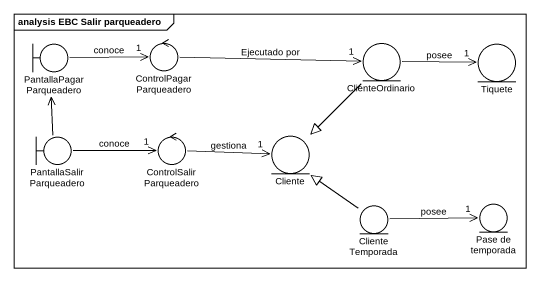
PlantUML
@startuml
mainframe analysis EBC Salir parqueadero
boundary PantallaPagarParqueadero
control ControlPagarParqueadero
entity ClienteOrdinario
entity Tiquete
boundary PantallaSalirParqueadero
control ControlSalirParqueadero
entity Cliente
entity ClienteTemporada
entity "Pase de temporada" as Pase_de_temporada
PantallaPagarParqueadero -right-> "1" ControlPagarParqueadero : conoce
ControlPagarParqueadero -right-> "1" ClienteOrdinario : Ejecutado por
ClienteOrdinario -right-> "1" Tiquete : posee
ClienteOrdinario --|> Cliente
PantallaSalirParqueadero -up-> PantallaPagarParqueadero
PantallaSalirParqueadero -right-> "1" ControlSalirParqueadero : conoce
ControlSalirParqueadero -right-> "1" Cliente : gestiona
ClienteTemporada -up-|> Cliente
ClienteTemporada -right-> "1" Pase_de_temporada : posee
@enduml
